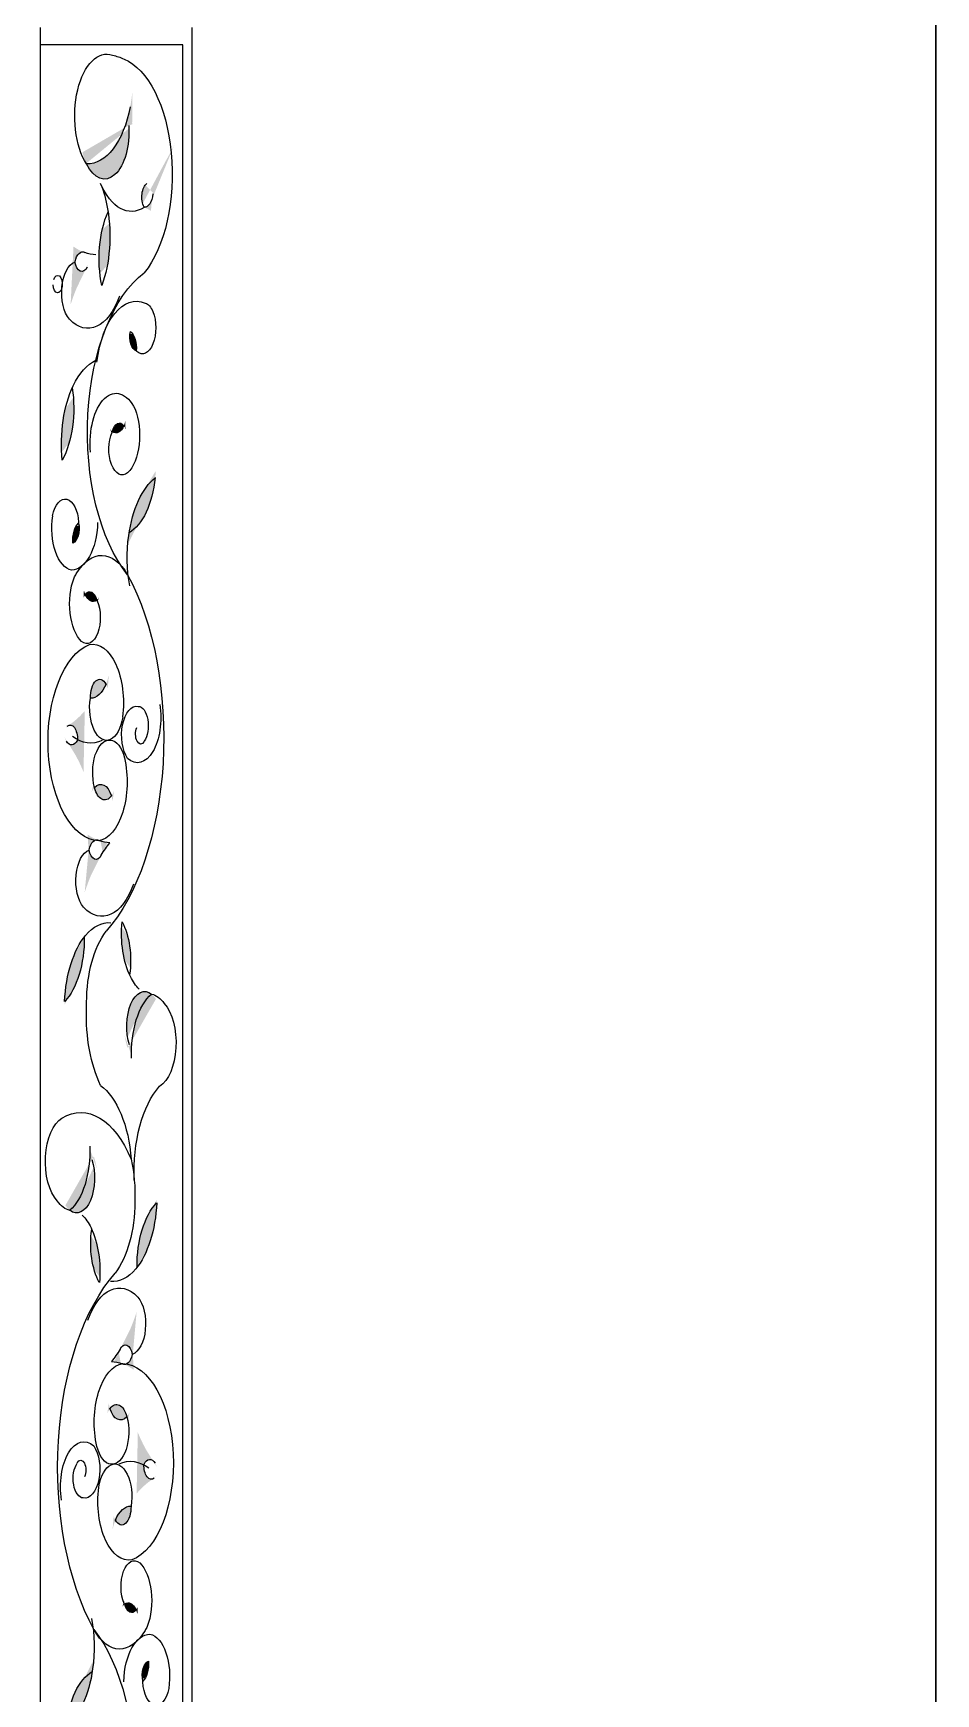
# Model space of a CAD drawing. Extents: x 12262 to 40734, y 30451 to 49613.
# Drawn here: x 39745 to 40734, y 32368 to 34187 of the extents above; entities that cross this region are included whole.
import ezdxf

# ---------------------------------------------------------------- set-up
doc = ezdxf.new("R2010")
doc.units = 0
doc.header["$LTSCALE"] = 0.85
doc.header["$MEASUREMENT"] = 0
doc.layers.get('0').update_dxf_attribs({"linetype": 'CONTINUOUS'})
doc.layers.add('www.cad-blocks.net', color=7, linetype='CONTINUOUS')

# ---------------------------------------------------------------- blocks, each defined once
blk = doc.blocks.new('A$C0F9C46A4')
h = blk.add_hatch(color=256)
edge = h.paths.add_edge_path()
edge.add_ellipse((1969.4, 2240.1), major_axis=(0, 84.6), ratio=0.517647, start_angle=276.1209, end_angle=289.585, ccw=False)
edge.add_line((2012.9, 2249.1), (2004.8, 2246.8))
edge.add_ellipse((1964, 2301.8), major_axis=(0, 96.1), ratio=0.517647, start_angle=235.0903, end_angle=249.7115)
edge = h.paths.add_edge_path()
edge.add_line((2004.8, 2246.8), (2009.1, 2248))
edge.add_ellipse((1982.5, 2241), major_axis=(0, 51.8), ratio=0.517647, start_angle=132.9295, end_angle=277.764, ccw=False)
edge.add_ellipse((1964, 2301.8), major_axis=(0, 96.1), ratio=0.517647, start_angle=178.7077, end_angle=235.0903)
h = blk.add_hatch(color=256)
edge = h.paths.add_edge_path()
edge.add_ellipse((2112.6, 2133.4), major_axis=(0, 154.4), ratio=0.517647, start_angle=66.5896, end_angle=75.1324)
edge.add_ellipse((2026.6, 2175.6), major_axis=(0, 17.2), ratio=0.517647, start_angle=175.443, end_angle=261.3133, ccw=False)
edge.add_ellipse((2031.4, 2169.5), major_axis=(0, 15.4), ratio=0.517647, start_angle=17.9686, end_angle=136.0034, ccw=False)
edge.add_ellipse((1993, 2339), major_axis=(0, 169.7), ratio=0.517647, start_angle=204.1459, end_angle=211.7782)
h = blk.add_hatch(color=256)
edge = h.paths.add_edge_path()
edge.add_ellipse((1939.7, 2126.5), major_axis=(0, 94.1), ratio=0.517647, start_angle=234.9509, end_angle=286.4981, ccw=False)
edge.add_ellipse((2017.7, 2101.9), major_axis=(0, 79.4), ratio=0.517647, start_angle=49.6767, end_angle=111.7723, ccw=False)
h = blk.add_hatch(color=256)
edge = h.paths.add_edge_path()
edge.add_ellipse((1975.8, 2260.3), major_axis=(0, 154.4), ratio=0.517647, start_angle=169.3708, end_angle=177.9136, ccw=False)
edge.add_ellipse((1958.5, 2092.2), major_axis=(0, 17.2), ratio=0.517647, start_angle=-16.8101, end_angle=69.0602)
edge.add_ellipse((1957.7, 2103.2), major_axis=(0, 15.4), ratio=0.517647, start_angle=108.4999, end_angle=226.5347)
edge.add_ellipse((2020.4, 1963.3), major_axis=(0, 169.7), ratio=0.517647, start_angle=392.725, end_angle=400.3573, ccw=False)
h = blk.add_hatch(color=256)
edge = h.paths.add_edge_path()
edge.add_ellipse((2018.7, 2016.8), major_axis=(0, 16.2), ratio=0.517647, start_angle=70.4989, end_angle=170.5462, ccw=False)
edge.add_ellipse((2006.6, 2002.9), major_axis=(0, 20.9), ratio=0.517647, start_angle=263.9997, end_angle=337.0454, ccw=False)
h = blk.add_hatch(color=256)
edge = h.paths.add_edge_path()
edge.add_ellipse((1984.1, 1899), major_axis=(0, 94.1), ratio=0.517647, start_angle=49.3627, end_angle=100.9099, ccw=False)
edge.add_ellipse((1907.7, 1938.2), major_axis=(0, 79.4), ratio=0.517647, start_angle=224.0885, end_angle=286.1841, ccw=False)
h = blk.add_hatch(color=256)
edge = h.paths.add_edge_path()
edge.add_ellipse((1998.8, 1905.6), major_axis=(0, 16.2), ratio=0.517647, start_angle=324.861, end_angle=424.9083, ccw=False)
edge.add_ellipse((1995.2, 1931.9), major_axis=(0, 20.9), ratio=0.517647, start_angle=158.3618, end_angle=231.4075, ccw=False)
h = blk.add_hatch(color=256)
edge = h.paths.add_edge_path()
edge.add_ellipse((2056.1, 1774.4), major_axis=(0, 94.1), ratio=0.517647, start_angle=381.6702, end_angle=433.2173, ccw=False)
edge.add_ellipse((1997.8, 1877.8), major_axis=(0, 79.4), ratio=0.517647, start_angle=196.3959, end_angle=258.4915, ccw=False)
h = blk.add_hatch(color=256)
edge = h.paths.add_edge_path()
edge.add_ellipse((1946.3, 1806.2), major_axis=(0, 16.2), ratio=0.517647, start_angle=191.1573, end_angle=291.2045, ccw=False)
edge.add_ellipse((1958.6, 1793.1), major_axis=(0, 20.9), ratio=0.517647, start_angle=24.658, end_angle=97.7038, ccw=False)
h = blk.add_hatch(color=256)
edge = h.paths.add_edge_path()
edge.add_ellipse((1966.4, 1720.8), major_axis=(0, 16.2), ratio=0.517647, start_angle=295.3388, end_angle=395.386, ccw=False)
edge.add_ellipse((1969.9, 1747.2), major_axis=(0, 20.9), ratio=0.517647, start_angle=128.8395, end_angle=201.8853, ccw=False)
h = blk.add_hatch(color=256)
edge = h.paths.add_edge_path()
edge.add_ellipse((1967.5, 1661.5), major_axis=(0, 41.2), ratio=0.517647, start_angle=178.8435, end_angle=231.3592, ccw=False)
edge.add_ellipse((1977.2, 1621.4), major_axis=(0, 19.6), ratio=0.517647, start_angle=-42.9019, end_angle=93.1046, ccw=False)
h = blk.add_hatch(color=256)
edge = h.paths.add_edge_path()
edge.add_ellipse((1896.5, 1444.5), major_axis=(0, 154.4), ratio=0.517647, start_angle=326.4313, end_angle=334.9741, ccw=False)
edge.add_ellipse((1946.4, 1586.3), major_axis=(0, 17.2), ratio=0.517647, start_angle=140.2504, end_angle=226.1207)
edge.add_ellipse((1944.9, 1575.6), major_axis=(0, 15.4), ratio=0.517647, start_angle=265.5604, end_angle=383.5952)
edge.add_ellipse((1915.4, 1751.6), major_axis=(0, 169.7), ratio=0.517647, start_angle=189.7855, end_angle=197.4178, ccw=False)
h = blk.add_hatch(color=256)
edge = h.paths.add_edge_path()
edge.add_ellipse((1982.8, 1533), major_axis=(0, 24.2), ratio=0.517647, start_angle=116.3729, end_angle=214.9626, ccw=False)
edge.add_ellipse((1978.4, 1499.7), major_axis=(0, 26.2), ratio=0.517647, start_angle=301.1867, end_angle=390.1488, ccw=False)
h = blk.add_hatch(color=256)
edge = h.paths.add_edge_path()
edge.add_ellipse((1973.2, 1458.9), major_axis=(0, 15.4), ratio=0.517647, start_angle=108.4999, end_angle=226.5347, ccw=False)
edge.add_ellipse((1973.9, 1447.9), major_axis=(0, 17.2), ratio=0.517647, start_angle=343.1899, end_angle=429.0602, ccw=False)
edge.add_ellipse((1991.2, 1616.1), major_axis=(0, 154.4), ratio=0.517647, start_angle=169.3708, end_angle=177.9136)
edge.add_ellipse((2035.8, 1319), major_axis=(0, 169.7), ratio=0.517647, start_angle=32.725, end_angle=40.3573)
h = blk.add_hatch(color=256)
edge = h.paths.add_edge_path()
edge.add_ellipse((2037, 1362.8), major_axis=(0, 69.3), ratio=0.517647, start_angle=79.7501, end_angle=131.2973, ccw=False)
edge.add_ellipse((1980.9, 1332.8), major_axis=(0, 58.4), ratio=0.517647, start_angle=254.4759, end_angle=316.5715, ccw=False)
h = blk.add_hatch(color=256)
edge = h.paths.add_edge_path()
edge.add_ellipse((1987.4, 1280.3), major_axis=(0, 94.1), ratio=0.517647, start_angle=393.7219, end_angle=445.2691, ccw=False)
edge.add_ellipse((1919.3, 1357.8), major_axis=(0, 79.4), ratio=0.517647, start_angle=208.4477, end_angle=270.5433, ccw=False)
h = blk.add_hatch(color=256)
edge = h.paths.add_edge_path()
edge.add_ellipse((2035.3, 1269.3), major_axis=(0, 62.3), ratio=0.517647, start_angle=120.9201, end_angle=134.3842, ccw=False)
edge.add_line((2007.6, 1237.3), (2012.7, 1243.7))
edge.add_ellipse((2048.7, 1231.3), major_axis=(0, 70.7), ratio=0.517647, start_angle=79.8895, end_angle=94.5107)
edge = h.paths.add_edge_path()
edge.add_line((2012.7, 1243.7), (2010, 1240.3))
edge.add_ellipse((2026.6, 1260.8), major_axis=(0, 38.1), ratio=0.517647, start_angle=-22.2713, end_angle=122.5633, ccw=False)
edge.add_ellipse((2048.7, 1231.3), major_axis=(0, 70.7), ratio=0.517647, start_angle=23.5069, end_angle=79.8895)
h = blk.add_hatch(color=256)
edge = h.paths.add_edge_path()
edge.add_ellipse((1943.3, 1086), major_axis=(0, 62.3), ratio=0.517647, start_angle=300.9201, end_angle=314.3842, ccw=False)
edge.add_line((1970.9, 1118), (1965.8, 1111.6))
edge.add_ellipse((1929.8, 1124), major_axis=(0, 70.7), ratio=0.517647, start_angle=259.8895, end_angle=274.5107)
edge = h.paths.add_edge_path()
edge.add_line((1965.8, 1111.6), (1968.5, 1115))
edge.add_ellipse((1951.9, 1094.4), major_axis=(0, 38.1), ratio=0.517647, start_angle=157.7287, end_angle=302.5633, ccw=False)
edge.add_ellipse((1929.8, 1124), major_axis=(0, 70.7), ratio=0.517647, start_angle=203.5069, end_angle=259.8895)
h = blk.add_hatch(color=256)
edge = h.paths.add_edge_path()
edge.add_ellipse((1991.1, 1075), major_axis=(0, 94.1), ratio=0.517647, start_angle=213.7219, end_angle=265.2691, ccw=False)
edge.add_ellipse((2059.2, 997.5), major_axis=(0, 79.4), ratio=0.517647, start_angle=28.4477, end_angle=90.5433, ccw=False)
h = blk.add_hatch(color=256)
edge = h.paths.add_edge_path()
edge.add_ellipse((1941.6, 992.4), major_axis=(0, 69.3), ratio=0.517647, start_angle=259.7501, end_angle=311.2973, ccw=False)
edge.add_ellipse((1997.6, 1022.5), major_axis=(0, 58.4), ratio=0.517647, start_angle=74.4759, end_angle=136.5715, ccw=False)
h = blk.add_hatch(color=256)
edge = h.paths.add_edge_path()
edge.add_ellipse((2005.4, 896.4), major_axis=(0, 15.4), ratio=0.517647, start_angle=288.4999, end_angle=406.5347, ccw=False)
edge.add_ellipse((2004.6, 907.4), major_axis=(0, 17.2), ratio=0.517647, start_angle=163.1899, end_angle=249.0602, ccw=False)
edge.add_ellipse((1987.3, 739.2), major_axis=(0, 154.4), ratio=0.517647, start_angle=-10.6292, end_angle=-2.0864)
edge.add_ellipse((1942.7, 1036.3), major_axis=(0, 169.7), ratio=0.517647, start_angle=212.725, end_angle=220.3573)
h = blk.add_hatch(color=256)
edge = h.paths.add_edge_path()
edge.add_ellipse((1995.7, 822.2), major_axis=(0, 24.2), ratio=0.517647, start_angle=296.3729, end_angle=394.9626, ccw=False)
edge.add_ellipse((2000.1, 855.6), major_axis=(0, 26.2), ratio=0.517647, start_angle=121.1867, end_angle=210.1488, ccw=False)
h = blk.add_hatch(color=256)
edge = h.paths.add_edge_path()
edge.add_ellipse((2082, 910.8), major_axis=(0, 154.4), ratio=0.517647, start_angle=146.4313, end_angle=154.9741, ccw=False)
edge.add_ellipse((2032.2, 768.9), major_axis=(0, 17.2), ratio=0.517647, start_angle=-39.7496, end_angle=46.1207)
edge.add_ellipse((2033.7, 779.7), major_axis=(0, 15.4), ratio=0.517647, start_angle=85.5604, end_angle=203.5952)
edge.add_ellipse((2063.2, 603.6), major_axis=(0, 169.7), ratio=0.517647, start_angle=369.7855, end_angle=377.4178, ccw=False)
h = blk.add_hatch(color=256)
edge = h.paths.add_edge_path()
edge.add_ellipse((2011.1, 693.8), major_axis=(0, 41.2), ratio=0.517647, start_angle=358.8435, end_angle=411.3592, ccw=False)
edge.add_ellipse((2001.4, 733.9), major_axis=(0, 19.6), ratio=0.517647, start_angle=137.0981, end_angle=273.1046, ccw=False)
h = blk.add_hatch(color=256)
edge = h.paths.add_edge_path()
edge.add_ellipse((2012.2, 634.5), major_axis=(0, 16.2), ratio=0.517647, start_angle=115.3388, end_angle=215.386, ccw=False)
edge.add_ellipse((2008.6, 608.1), major_axis=(0, 20.9), ratio=0.517647, start_angle=308.8395, end_angle=381.8853, ccw=False)
h = blk.add_hatch(color=256)
edge = h.paths.add_edge_path()
edge.add_ellipse((1922.4, 580.8), major_axis=(0, 94.1), ratio=0.517647, start_angle=201.6702, end_angle=253.2173, ccw=False)
edge.add_ellipse((1980.7, 477.5), major_axis=(0, 79.4), ratio=0.517647, start_angle=376.3959, end_angle=438.4915, ccw=False)
h = blk.add_hatch(color=256)
edge = h.paths.add_edge_path()
edge.add_ellipse((2032.3, 549.1), major_axis=(0, 16.2), ratio=0.517647, start_angle=11.1573, end_angle=111.2045, ccw=False)
edge.add_ellipse((2019.9, 562.2), major_axis=(0, 20.9), ratio=0.517647, start_angle=204.658, end_angle=277.7038, ccw=False)
at = {"linetype": 'Continuous', "ltscale": 1.5}
for p, q in [((1911.9, 2355.3), (1911.9, 0)), ((2078.2, 2355.3), (2078.2, 0))]:
    blk.add_line(p, q, dxfattribs=at)
for p, q in [((2068.3, 2336.1), (1911.9, 2336.1)), ((2068.3, 2336.1), (1911.9, 2336.1)), ((2068.3, 19.1), (2068.3, 2336.1)), ((2068.3, 19.1), (2068.3, 2336.1))]:
    blk.add_line(p, q)
at = {"extrusion": (0, 0, -1)}
for centre, major_axis, start_param, end_param in [((1984.9, 2258.3), (0, 67.7), 3.822788, 6.469693), ((1981.7, 2145.2), (0, 180.6), 0.10426, 0.239249), ((1990.1, 2194.7), (0, 128.7), 0.208386, 2.570538), ((1964, 2301.8), (0, 96.1), 1.924898, 3.164147), ((1982.5, 2241), (0, 51.8), 1.435288, 3.963127), ((2012, 2238.6), (0, 84.9), 2.815464, 4.020857), ((1939.7, 2126.5), (0, 94.1), 0.913931, 1.247843), ((2031.4, 2169.5), (0, 15.4), 3.909479, 5.969575), ((2026.6, 2175.6), (0, 17.2), 1.722407, 3.221127), ((2017.7, 2101.9), (0, 79.4), 4.332391, 5.416163), ((1939.7, 2126.5), (0, 94.1), 1.247843, 2.182518), ((1958.5, 2092.2), (0, 17.2), -1.205328, 0.293392), ((1953.3, 2064.6), (0, 34.2), 3.693651, 6.103392), ((1957.7, 2103.2), (0, 15.4), 2.32941, 4.389505), ((1975.8, 2260.3), (0, 154.4), 3.178006, 3.327107), ((1931.2, 2074), (0, 9.64), -1.031482, 4.629426), ((2060.5, 1911.9), (0, 186.7), 3.719764, 5.9193), ((1964.2, 2107), (0, 81.4), 2.174719, 3.639539), ((2017.6, 1969.3), (0, 86), -1.346436, 0.216088), ((2024, 2026), (0, 28.4), 0.889366, 3.578287), ((2025.1, 2028.5), (0, 25.1), 0.16015, 0.910631), ((2018.7, 2016.8), (0, 16.2), 3.306593, 5.052747), ((2006.6, 2002.9), (0, 20.9), 0.400633, 1.675522), ((1984.1, 1899), (0, 94.1), -0.826535, -0.233475), ((2024, 2026), (0, 28.4), 3.578287, 3.61135), ((1984.1, 1899), (0, 94.1), 4.521975, 5.45665), ((1907.7, 1938.2), (0, 79.4), 1.28833, 2.372103), ((1995.2, 1899.4), (0, 55), 4.536332, 7.099339), ((1997, 1908.5), (0, 46.3), 0.909039, 2.671003), ((2002, 1893.3), (0, 28.4), 2.733095, 5.422016), ((2002, 1893.3), (0, 28.4), -0.861169, -0.828106), ((1998.8, 1905.6), (0, 16.2), -1.132863, 0.61329), ((1995.2, 1931.9), (0, 20.9), 2.244362, 3.519251), ((2056.1, 1774.4), (0, 94.1), -1.312891, -0.378216), ((1997.8, 1877.8), (0, 79.4), 1.771657, 2.855429), ((1939.5, 1810.2), (0, 28.4), -1.21652, 1.472401), ((1948.7, 1806.7), (0, 46.3), 3.24261, 5.004574), ((1946.5, 1815.6), (0, 55), 1.623612, 3.149724), ((1958.6, 1793.1), (0, 20.9), 4.577932, 5.852821), ((1946.3, 1806.2), (0, 16.2), 1.200707, 2.946861), ((1939.5, 1810.2), (0, 28.4), 1.472401, 1.505464), ((1979.4, 1695.8), (0, 81), -0.724251, 0.741677), ((2056.1, 1774.4), (0, 94.1), 4.377235, 4.970295), ((1968.2, 1723.8), (0, 46.3), 3.60787, 5.369834), ((1970, 1714.6), (0, 55), -0.820466, -0.70585), ((1920.3, 1577.2), (0, 245.6), 0.758094, 2.614335), ((1966.4, 1720.8), (0, 16.2), -0.617602, 1.128551), ((1969.9, 1747.2), (0, 20.9), 2.759623, 4.034511), ((1963.2, 1708.5), (0, 28.4), 0.856857, 3.545779), ((1963.2, 1708.5), (0, 28.4), 0.823794, 0.856857), ((1976.9, 1572.6), (0, 108.6), 3.154979, 6.089727), ((1969.7, 1614.7), (0, 64.8), -0.109063, 1.805692), ((1977.2, 1621.4), (0, 19.6), 4.658204, 7.031964), ((1984.7, 1609.8), (0, 35.7), 1.86007, 5.012341), ((1967.5, 1661.5), (0, 41.2), 2.245206, 3.161777), ((2017.7, 1579.7), (0, 31.8), 3.783703, 6.386509), ((2018.6, 1599), (0, 49.4), 1.272356, 3.57815), ((2019.5, 1590.2), (0, 21.1), -0.012051, 2.516456), ((1944.9, 1575.6), (0, 15.4), -0.411813, 1.648282), ((2022.1, 1580.9), (0, 10.8), 2.388417, 5.444172), ((1946.4, 1586.3), (0, 17.2), 2.336635, 3.835354), ((1967.6, 1679.5), (0, 108.4), 2.916921, 3.510485), ((1988, 1538.8), (0, 35.7), 4.232365, 7.384637), ((1973.7, 1528.7), (0, 64.8), 1.155829, 3.070584), ((1978.4, 1499.7), (0, 26.2), -0.526196, 1.026486), ((1982.8, 1533), (0, 24.2), 2.531381, 4.252095), ((1973.9, 1447.9), (0, 17.2), -1.205328, 0.293392), ((1991.2, 1616.1), (0, 154.4), 3.178006, 3.327107), ((2035.8, 1319), (0, 169.7), -0.704368, -0.571159), ((1968.8, 1420.3), (0, 34.2), 3.693651, 6.103392), ((1973.2, 1458.9), (0, 15.4), 2.32941, 4.389505), ((1979.6, 1462.7), (0, 81.4), 2.174719, 3.639539), ((1987.4, 1280.3), (0, 94.1), -0.553551, 0.039509), ((2011.9, 1286.7), (0, 94.7), -1.56953, -0.598987), ((2037, 1362.8), (0, 69.3), 3.956608, 4.891283), ((1980.9, 1332.8), (0, 58.4), 0.757971, 1.841743), ((1987.4, 1280.3), (0, 94.1), -1.488226, -0.553551), ((1919.3, 1357.8), (0, 79.4), 1.561314, 2.645086), ((2037, 1362.8), (0, 69.3), 3.622696, 3.956608), ((2026.6, 1260.8), (0, 38.1), 4.144053, 6.671892), ((2048.7, 1231.3), (0, 70.7), 4.633663, 5.872912), ((2031.2, 1242.4), (0, 54), 0.105677, 0.636238), ((2022, 1273.2), (0, 114.7), 3.974368, 4.770495), ((2014.6, 1279.3), (0, 100.3), -1.565343, -1.495905), ((2035.1, 1242.5), (0, 49.8), 0.515957, 2.840925), ((1959.5, 1100.5), (0, 102), 0.358828, 1.428121), ((2070.8, 1101.8), (0, 107.9), 4.623676, 5.756096), ((1956.6, 1029.9), (0, 136.4), -0.298005, 0.896666), ((1943.5, 1112.7), (0, 49.8), 3.657549, 5.982518), ((1929.8, 1124), (0, 70.7), 1.49207, 2.731319), ((1951.9, 1094.4), (0, 38.1), 1.00246, 3.530299), ((1963.9, 1076), (0, 100.3), 1.170622, 1.645687), ((1947.4, 1112.8), (0, 54), 3.24727, 3.77783), ((1966.7, 1068.6), (0, 94.7), 1.572063, 2.542606), ((1991.1, 1075), (0, 94.1), 1.653366, 2.588042), ((2059.2, 997.5), (0, 79.4), 4.702907, 5.786679), ((1941.6, 992.4), (0, 69.3), 0.481103, 0.815015), ((1997.6, 1022.5), (0, 58.4), 3.899563, 4.983336), ((1941.6, 992.4), (0, 69.3), 0.815015, 1.749691), ((2058.3, 778.1), (0, 245.6), 3.899687, 5.755927), ((1998.9, 892.6), (0, 81.4), -0.966874, 0.497946), ((1991.1, 1075), (0, 94.1), 2.588042, 3.181101), ((2009.8, 934.9), (0, 34.2), 0.552058, 2.961799), ((2005.4, 896.4), (0, 15.4), -0.812183, 1.247913), ((1942.7, 1036.3), (0, 169.7), 2.437225, 2.570433), ((1987.3, 739.2), (0, 154.4), 0.036414, 0.185515), ((2004.6, 907.4), (0, 17.2), 1.936265, 3.434984), ((2004.8, 826.5), (0, 64.8), 4.297422, 6.212177), ((2001.7, 782.6), (0, 108.6), 0.013387, 2.948134), ((1995.7, 822.2), (0, 24.2), -0.610212, 1.110503), ((2000.1, 855.6), (0, 26.2), 2.615397, 4.168079), ((1990.6, 816.5), (0, 35.7), 1.090773, 4.243044), ((1959.9, 756.2), (0, 49.4), 4.413949, 6.719743), ((1960.9, 775.6), (0, 31.8), 0.642111, 3.244916), ((1956.5, 774.4), (0, 10.8), -0.753176, 2.30258), ((1993.9, 745.5), (0, 35.7), -1.281523, 1.870748), ((2010.9, 675.7), (0, 108.4), -0.224671, 0.368893), ((2032.2, 768.9), (0, 17.2), -0.804958, 0.693761), ((1959.1, 765.1), (0, 21.1), 3.129542, 5.658049), ((2033.7, 779.7), (0, 15.4), 2.729779, 4.789875), ((2008.8, 740.6), (0, 64.8), 3.03253, 4.947284), ((2011.1, 693.8), (0, 41.2), -0.896386, 0.020184), ((2001.4, 733.9), (0, 19.6), 1.516612, 3.890371), ((2015.3, 646.8), (0, 28.4), 3.99845, 6.687371), ((2010.3, 631.5), (0, 46.3), 0.466277, 2.228241), ((2015.3, 646.8), (0, 28.4), 3.965387, 3.99845), ((2008.6, 608.1), (0, 20.9), -0.38197, 0.892919), ((2012.2, 634.5), (0, 16.2), 2.52399, 4.270144), ((1922.4, 580.8), (0, 94.1), 1.235642, 1.828702), ((2008.5, 640.6), (0, 55), 2.321127, 2.435743), ((1918.1, 443.4), (0, 186.7), 0.578171, 2.777708), ((1999.2, 659.4), (0, 81), 2.417341, 3.883269), ((2032.1, 539.7), (0, 55), -1.517981, 0.008132), ((2029.9, 548.6), (0, 46.3), 0.101017, 1.862981), ((2032.3, 549.1), (0, 16.2), 4.3423, 6.088454), ((2019.9, 562.2), (0, 20.9), 1.43634, 2.711229), ((1922.4, 580.8), (0, 94.1), 1.828702, 2.763377), ((1980.7, 477.5), (0, 79.4), -1.369936, -0.286163), ((2039.1, 545.1), (0, 28.4), 4.613994, 4.647057), ((2039.1, 545.1), (0, 28.4), 1.925072, 4.613994)]:
    blk.add_ellipse(centre, major_axis=major_axis, ratio=0.517647, start_param=start_param, end_param=end_param, dxfattribs=at)
blk = doc.blocks.new('FORMAT')
at = {"layer": 'www.cad-blocks.net', "color": 155, "true_color": 0x546d8e}
blk.add_line((40733.8, 30450.6), (40733.8, 49612.8), dxfattribs=at)
blk.add_lwpolyline([(14872.5, 48879.2), (40733.8, 48879.2), (40733.8, 30902.9), (14872.5, 30902.9)], close=True, dxfattribs=at)

msp = doc.modelspace()

# ---------------------------------------------------------------- block references
for name, p in [('FORMAT', (0, 0)), ('A$C0F9C46A4', (37840.7, 31838.2))]:
    msp.add_blockref(name, p)

doc.saveas('drawing.dxf')
